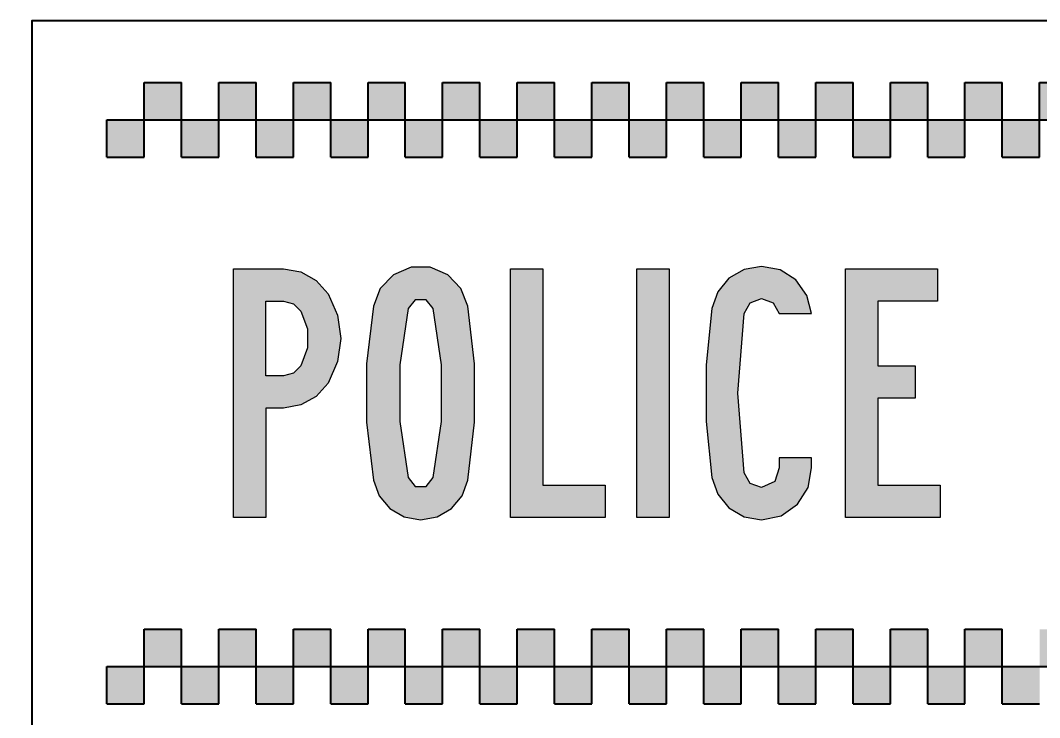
# Model space of a CAD drawing. Extents: x 0 to 420, y 0 to 297.
# Drawn here: x 133.81 to 174.79, y 193.16 to 221.22 of the extents above; entities that cross this region are included whole.
import ezdxf

# ---------------------------------------------------------------- set-up
doc = ezdxf.new("R2010")
doc.units = 0
doc.layers.get('0').update_dxf_attribs({"linetype": 'CONTINUOUS'})
doc.layers.get('DEFPOINTS').update_dxf_attribs({"linetype": 'CONTINUOUS'})
for name, color, linetype in [('blue', 152, 'CONTINUOUS'), ('L25', 1, 'CONTINUOUS'), ('T25', 1, 'CONTINUOUS')]:
    doc.layers.add(name, color=color, linetype=linetype)
doc.styles.add('ISO', font='iso3098b.shx')
doc.dimstyles.new('SIGNSDIM', dxfattribs={"dimtxt": 2.5, "dimasz": 0.2, "dimexe": 1.5, "dimexo": 2, "dimtad": 1, "dimdec": 4, "dimlfac": 10, "dimrnd": 1, "dimdsep": 46, "dimtxsty": 'ISO', "dimblk": 'SGNDIM', "dimcen": 2.5, "dimse2": 1, "dimadec": 0, "dimazin": 0, "dimtfac": 1, "dimtdec": 4, "dimtix": 1, "dimtmove": 0, "dimatfit": 3, "dimldrblk": 'SGNDIM', "dimfxl": 1, "dimtolj": 1, "dimtzin": 0, "dimarcsym": 0})

# ---------------------------------------------------------------- blocks, each defined once
blk = doc.blocks.new('SGNDIM')
for p, q in [((0, 4.5), (0, -4.5)), ((0, 0), (-1, 0))]:
    blk.add_line(p, q)
blk = doc.blocks.new('*D23')
at = {"layer": 'DEFPOINTS', "color": 0, "transparency": 16777216}
for p in [(134.286, 211.219), (114.286, 201.219), (134.286, 201.219)]:
    blk.add_point(p, dxfattribs=at)
at = {"layer": 'T25', "color": 0, "lineweight": -2, "transparency": 16777216}
blk.add_line((114.286, 211.019), (114.286, 201.419), dxfattribs=at)
at = {"layer": 'T25', "color": 0, "lineweight": -2, "transparency": 16777216, "xscale": 0.2, "yscale": 0.2, "zscale": 0.2}
for p, rotation in [((114.286, 211.219), 90), ((114.286, 201.219), 270)]:
    blk.add_blockref('SGNDIM', p, dxfattribs=dict(at, rotation=rotation))
at = {"layer": 'T25', "color": 0, "transparency": 16777216, "insert": (112.411, 206.219), "char_height": 2.5, "attachment_point": 5, "rotation": 90, "style": 'ISO'}
blk.add_mtext('\\A1;100', dxfattribs=at)

msp = doc.modelspace()

# ---------------------------------------------------------------- hatches: boundary and pattern name
at = {"layer": 'blue'}
for points in [[(138.786023, 218.718942), (140.286023, 218.718942), (140.286023, 215.718942), (141.786023, 215.718942), (141.786023, 218.718942), (143.286023, 218.718942), (143.286023, 215.718942), (144.786023, 215.718942), (144.786023, 218.718942), (146.286023, 218.718942), (146.286023, 215.718942), (147.786023, 215.718942), (147.786023, 218.718942), (149.286023, 218.718942), (149.286023, 215.718942), (150.786023, 215.718942), (150.786023, 218.718942), (152.286023, 218.718942), (152.286023, 215.718942), (153.786023, 215.718942), (153.786023, 218.718942), (155.286023, 218.718942), (155.286023, 215.718942), (156.786023, 215.718942), (156.786023, 218.718942), (158.286023, 218.718942), (158.286023, 215.718942), (159.786023, 215.718942), (159.786023, 218.718942), (161.286023, 218.718942), (161.286023, 215.718942), (162.786023, 215.718942), (162.786023, 218.718942), (164.286023, 218.718942), (164.286023, 215.718942), (165.786023, 215.718942), (165.786023, 218.718942), (167.286023, 218.718942), (167.286023, 215.718942), (168.786023, 215.718942), (168.786023, 218.718942), (170.286023, 218.718942), (170.286023, 215.718942), (171.786023, 215.718942), (171.786023, 218.718942), (173.286023, 218.718942), (173.286023, 215.718942), (174.786023, 215.718942), (174.786023, 218.718942), (176.286023, 218.718942), (176.286023, 215.718942), (177.786023, 215.718942), (177.786023, 218.718942), (179.286023, 218.718942), (179.286023, 215.718942), (180.786023, 215.718942), (180.786023, 218.718942), (182.286023, 218.718942), (182.286023, 215.718942), (183.786023, 215.718942), (183.786023, 218.718942), (185.286023, 218.718942), (185.286023, 215.718942), (186.786023, 215.718942), (186.786023, 218.718942), (188.286023, 218.718942), (188.286023, 215.718942), (189.786023, 215.718942), (189.786023, 218.718942), (191.286023, 218.718942), (191.286023, 215.718942), (192.786023, 215.718942), (192.786023, 218.718942), (194.286023, 218.718942), (194.286023, 215.718942), (195.786023, 215.718942), (195.786023, 218.718942), (197.286023, 218.718942), (197.286023, 215.718942), (198.786023, 215.718942), (198.786023, 218.718942), (200.286023, 218.718942), (200.286023, 215.718942), (201.786023, 215.718942), (201.786023, 218.718942), (203.286023, 218.718942), (203.286023, 215.718942), (204.786023, 215.718942), (204.786023, 218.718942), (206.286023, 218.718942), (206.286023, 215.718942), (207.786023, 215.718942), (207.786023, 218.718942), (209.286023, 218.718942), (209.286023, 215.718942), (210.786023, 215.718942), (210.786023, 218.718942), (212.286023, 218.718942), (212.286023, 215.718942), (213.786023, 215.718942), (213.786023, 218.718942), (215.286023, 218.718942), (215.286023, 215.718942), (216.786023, 215.718942), (216.786023, 218.718942), (218.286023, 218.718942), (218.286023, 215.718942), (219.786023, 215.718942), (219.786023, 218.718942), (221.286023, 218.718942), (221.286023, 215.718942), (222.786023, 215.718942), (222.786023, 218.718942), (224.286023, 218.718942), (224.286023, 215.718942), (225.786023, 215.718942), (225.786023, 218.718942), (227.286023, 218.718942), (227.286023, 215.718942), (228.786023, 215.718942), (228.786023, 218.718942), (230.286023, 218.718942), (230.286023, 215.718942), (231.786023, 215.718942), (231.786023, 218.718942), (233.286023, 218.718942), (233.286023, 215.718942), (234.786023, 215.718942), (234.786023, 218.718942), (236.286023, 218.718942), (236.286023, 215.718942), (237.786023, 215.718942), (237.786023, 218.718942), (239.286023, 218.718942), (239.286023, 215.718942), (240.786023, 215.718942), (240.786023, 218.718942), (242.286023, 218.718942), (242.286023, 215.718942), (243.786023, 215.718942), (243.786023, 218.718942), (245.286023, 218.718942), (245.286023, 215.718942), (246.786023, 215.718942), (246.786023, 218.718942), (248.286023, 218.718942), (248.286023, 215.718942), (249.786023, 215.718942), (249.786023, 218.718942), (251.286023, 218.718942), (251.286023, 217.218942), (137.286023, 217.218942), (137.286023, 215.718942), (138.786023, 215.718942)], [(138.786023, 196.718942), (140.286023, 196.718942), (140.286023, 193.718942), (141.786023, 193.718942), (141.786023, 196.718942), (143.286023, 196.718942), (143.286023, 193.718942), (144.786023, 193.718942), (144.786023, 196.718942), (146.286023, 196.718942), (146.286023, 193.718942), (147.786023, 193.718942), (147.786023, 196.718942), (149.286023, 196.718942), (149.286023, 193.718942), (150.786023, 193.718942), (150.786023, 196.718942), (152.286023, 196.718942), (152.286023, 193.718942), (153.786023, 193.718942), (153.786023, 196.718942), (155.286023, 196.718942), (155.286023, 193.718942), (156.786023, 193.718942), (156.786023, 196.718942), (158.286023, 196.718942), (158.286023, 193.718942), (159.786023, 193.718942), (159.786023, 196.718942), (161.286023, 196.718942), (161.286023, 193.718942), (162.786023, 193.718942), (162.786023, 196.718942), (164.286023, 196.718942), (164.286023, 193.718942), (165.786023, 193.718942), (165.786023, 196.718942), (167.286023, 196.718942), (167.286023, 193.718942), (168.786023, 193.718942), (168.786023, 196.718942), (170.286023, 196.718942), (170.286023, 193.718942), (171.786023, 193.718942), (171.786023, 196.718942), (173.286023, 196.718942), (173.286023, 193.718942), (174.786023, 193.718942), (174.786023, 196.718942), (176.286023, 196.718942), (176.286023, 193.718942), (177.786023, 193.718942), (177.786023, 196.718942), (179.286023, 196.718942), (179.286023, 193.718942), (180.786023, 193.718942), (180.786023, 196.718942), (182.286023, 196.718942), (182.286023, 193.718942), (183.786023, 193.718942), (183.786023, 196.718942), (185.286023, 196.718942), (185.286023, 193.718942), (186.786023, 193.718942), (186.786023, 196.718942), (188.286023, 196.718942), (188.286023, 193.718942), (189.786023, 193.718942), (189.786023, 196.718942), (191.286023, 196.718942), (191.286023, 193.718942), (192.786023, 193.718942), (192.786023, 196.718942), (194.286023, 196.718942), (194.286023, 193.718942), (195.786023, 193.718942), (195.786023, 196.718942), (197.286023, 196.718942), (197.286023, 193.718942), (198.786023, 193.718942), (198.786023, 196.718942), (200.286023, 196.718942), (200.286023, 193.718942), (201.786023, 193.718942), (201.786023, 196.718942), (203.286023, 196.718942), (203.286023, 193.718942), (204.786023, 193.718942), (204.786023, 196.718942), (206.286023, 196.718942), (206.286023, 193.718942), (207.786023, 193.718942), (207.786023, 196.718942), (209.286023, 196.718942), (209.286023, 193.718942), (210.786023, 193.718942), (210.786023, 196.718942), (212.286023, 196.718942), (212.286023, 193.718942), (213.786023, 193.718942), (213.786023, 196.718942), (215.286023, 196.718942), (215.286023, 193.718942), (216.786023, 193.718942), (216.786023, 196.718942), (218.286023, 196.718942), (218.286023, 193.718942), (219.786023, 193.718942), (219.786023, 196.718942), (221.286023, 196.718942), (221.286023, 193.718942), (222.786023, 193.718942), (222.786023, 196.718942), (224.286023, 196.718942), (224.286023, 193.718942), (225.786023, 193.718942), (225.786023, 196.718942), (227.286023, 196.718942), (227.286023, 193.718942), (228.786023, 193.718942), (228.786023, 196.718942), (230.286023, 196.718942), (230.286023, 193.718942), (231.786023, 193.718942), (231.786023, 196.718942), (233.286023, 196.718942), (233.286023, 193.718942), (234.786023, 193.718942), (234.786023, 196.718942), (236.286023, 196.718942), (236.286023, 193.718942), (237.786023, 193.718942), (237.786023, 196.718942), (239.286023, 196.718942), (239.286023, 193.718942), (240.786023, 193.718942), (240.786023, 196.718942), (242.286023, 196.718942), (242.286023, 193.718942), (243.786023, 193.718942), (243.786023, 196.718942), (245.286023, 196.718942), (245.286023, 193.718942), (246.786023, 193.718942), (246.786023, 196.718942), (248.286023, 196.718942), (248.286023, 193.718942), (249.786023, 193.718942), (249.786023, 196.718942), (251.286023, 196.718942), (251.286023, 195.218942), (137.286023, 195.218942), (137.286023, 193.718942), (138.786023, 193.718942)]]:
    msp.add_hatch(color=256, dxfattribs=at).paths.add_polyline_path(points)
h = msp.add_hatch(color=256, dxfattribs=at)
h.paths.add_polyline_path([(166.986722, 211.222076), (170.684795, 211.222076), (170.684795, 209.920988), (168.28781, 209.920988), (168.28781, 207.318813), (169.78476, 207.318813), (169.78476, 206.022389), (168.28781, 206.022389), (168.28781, 202.520178), (170.782727, 202.520178), (170.782727, 201.219091), (166.986722, 201.219091)])
h.paths.add_polyline_path([(158.592609, 211.222076), (159.893696, 211.222076), (159.893696, 201.219091), (158.592609, 201.219091)])
h.paths.add_polyline_path([(153.518834, 211.222076), (154.819921, 211.222076), (154.819921, 202.520178), (157.314838, 202.520178), (157.314838, 201.219091), (153.518834, 201.219091)])
h.paths.add_polyline_path([(150.399022, 202.823299), (150.734786, 205.080383), (150.734786, 207.360784), (150.399022, 209.622531), (150.123881, 209.972286), (149.676195, 209.972286), (149.401055, 209.622531), (149.069954, 207.360784), (149.069954, 205.080383), (149.401055, 202.823299), (149.676195, 202.468881), (150.123881, 202.468881)], flags=16)
h.paths.add_polyline_path([(149.900038, 201.12116), (150.56224, 201.242408), (151.140502, 201.578172), (151.569534, 202.091146), (151.79804, 202.720704), (152.068517, 205.047739), (152.068517, 207.393427), (151.79804, 209.720462), (151.5229, 210.433962), (150.991273, 210.984243), (150.282437, 211.2827), (149.51764, 211.2827), (148.813467, 210.984243), (148.277176, 210.433962), (148.002036, 209.720462), (147.731559, 207.393427), (147.731559, 205.047739), (148.002036, 202.720704), (148.230542, 202.091146), (148.664238, 201.578172), (149.242499, 201.242408)])
h.paths.add_polyline_path([(146.178648, 206.619304), (145.707645, 206.087677), (145.08275, 205.742585), (144.38324, 205.621337), (143.683731, 205.621337), (143.683731, 201.219091), (142.382643, 201.219091), (142.382643, 211.222076), (144.38324, 211.222076), (145.08275, 211.100828), (145.707645, 210.755736), (146.178648, 210.219446), (146.561046, 209.356717), (146.691622, 208.419375), (146.561046, 207.486695)])
h.paths.add_polyline_path([(144.38324, 206.922424), (143.683731, 206.922424), (143.683731, 209.920988), (144.38324, 209.920988), (144.784292, 209.81373), (145.08275, 209.519936), (145.348563, 208.801773), (145.348563, 208.036976), (145.08275, 207.318813), (144.784292, 207.025019)], flags=16)
h.paths.add_polyline_path([(165.61102, 209.422005), (165.433811, 210.154158), (164.990788, 210.77439), (164.356567, 211.180105), (163.610423, 211.320007), (162.910914, 211.198759), (162.295345, 210.839677), (161.847659, 210.29406), (161.61449, 209.622531), (161.376656, 207.360784), (161.376656, 205.085046), (161.61449, 202.823299), (161.847659, 202.15177), (162.295345, 201.601489), (162.910914, 201.242408), (163.610423, 201.12116), (164.398537, 201.284378), (165.056076, 201.746055), (165.485108, 202.426911), (165.61102, 203.219688), (165.61102, 203.62074), (164.309933, 203.62074), (164.309933, 203.219688), (164.14205, 202.66008), (163.610423, 202.422247), (163.148747, 202.590129), (162.910914, 203.019162), (162.65909, 206.222915), (162.910914, 209.422005), (163.148747, 209.851037), (163.610423, 210.023583), (164.072099, 209.851037), (164.309933, 209.422005)])

# ---------------------------------------------------------------- linework, layer by layer
for p, q in [((138.786023, 218.718942), (140.286023, 218.718942)), ((138.786023, 215.718942), (138.786023, 218.718942)), ((140.286023, 215.718942), (140.286023, 218.718942)), ((141.786023, 215.718942), (141.786023, 218.718942)), ((141.786023, 218.718942), (143.286023, 218.718942)), ((143.286023, 215.718942), (143.286023, 218.718942)), ((144.786023, 215.718942), (144.786023, 218.718942)), ((144.786023, 218.718942), (146.286023, 218.718942)), ((146.286023, 215.718942), (146.286023, 218.718942)), ((147.786023, 215.718942), (147.786023, 218.718942)), ((147.786023, 218.718942), (149.286023, 218.718942)), ((149.286023, 215.718942), (149.286023, 218.718942)), ((150.786023, 215.718942), (150.786023, 218.718942)), ((150.786023, 218.718942), (152.286023, 218.718942)), ((152.286023, 215.718942), (152.286023, 218.718942)), ((153.786023, 215.718942), (153.786023, 218.718942)), ((153.786023, 218.718942), (155.286023, 218.718942)), ((155.286023, 215.718942), (155.286023, 218.718942)), ((156.786023, 215.718942), (156.786023, 218.718942)), ((156.786023, 218.718942), (158.286023, 218.718942)), ((158.286023, 215.718942), (158.286023, 218.718942)), ((159.786023, 215.718942), (159.786023, 218.718942)), ((159.786023, 218.718942), (161.286023, 218.718942)), ((161.286023, 215.718942), (161.286023, 218.718942)), ((162.786023, 215.718942), (162.786023, 218.718942)), ((162.786023, 218.718942), (164.286023, 218.718942)), ((164.286023, 215.718942), (164.286023, 218.718942)), ((165.786023, 215.718942), (165.786023, 218.718942)), ((165.786023, 218.718942), (167.286023, 218.718942)), ((167.286023, 215.718942), (167.286023, 218.718942)), ((168.786023, 215.718942), (168.786023, 218.718942)), ((168.786023, 218.718942), (170.286023, 218.718942)), ((170.286023, 215.718942), (170.286023, 218.718942)), ((171.786023, 215.718942), (171.786023, 218.718942)), ((171.786023, 218.718942), (173.286023, 218.718942)), ((173.286023, 215.718942), (173.286023, 218.718942)), ((174.786023, 215.718942), (174.786023, 218.718942)), ((174.786023, 218.718942), (176.286023, 218.718942)), ((137.286023, 217.218942), (251.286023, 217.218942)), ((137.286023, 215.718942), (137.286023, 217.218942)), ((137.286023, 215.718942), (138.786023, 215.718942)), ((140.286023, 215.718942), (141.786023, 215.718942)), ((143.286023, 215.718942), (144.786023, 215.718942)), ((146.286023, 215.718942), (147.786023, 215.718942)), ((149.286023, 215.718942), (150.786023, 215.718942)), ((152.286023, 215.718942), (153.786023, 215.718942)), ((155.286023, 215.718942), (156.786023, 215.718942)), ((158.286023, 215.718942), (159.786023, 215.718942)), ((161.286023, 215.718942), (162.786023, 215.718942)), ((164.286023, 215.718942), (165.786023, 215.718942)), ((167.286023, 215.718942), (168.786023, 215.718942)), ((170.286023, 215.718942), (171.786023, 215.718942)), ((173.286023, 215.718942), (174.786023, 215.718942)), ((138.786023, 196.718942), (140.286023, 196.718942)), ((138.786023, 193.718942), (138.786023, 196.718942)), ((140.286023, 193.718942), (140.286023, 196.718942)), ((141.786023, 196.718942), (143.286023, 196.718942)), ((141.786023, 193.718942), (141.786023, 196.718942)), ((143.286023, 193.718942), (143.286023, 196.718942)), ((144.786023, 196.718942), (146.286023, 196.718942)), ((144.786023, 193.718942), (144.786023, 196.718942)), ((146.286023, 193.718942), (146.286023, 196.718942)), ((147.786023, 196.718942), (149.286023, 196.718942)), ((147.786023, 193.718942), (147.786023, 196.718942)), ((149.286023, 193.718942), (149.286023, 196.718942)), ((150.786023, 196.718942), (152.286023, 196.718942)), ((150.786023, 193.718942), (150.786023, 196.718942)), ((152.286023, 193.718942), (152.286023, 196.718942)), ((153.786023, 196.718942), (155.286023, 196.718942)), ((153.786023, 193.718942), (153.786023, 196.718942)), ((155.286023, 193.718942), (155.286023, 196.718942)), ((156.786023, 196.718942), (158.286023, 196.718942)), ((156.786023, 193.718942), (156.786023, 196.718942)), ((158.286023, 193.718942), (158.286023, 196.718942)), ((159.786023, 196.718942), (161.286023, 196.718942)), ((159.786023, 193.718942), (159.786023, 196.718942)), ((161.286023, 193.718942), (161.286023, 196.718942)), ((162.786023, 196.718942), (164.286023, 196.718942)), ((162.786023, 193.718942), (162.786023, 196.718942)), ((164.286023, 193.718942), (164.286023, 196.718942)), ((165.786023, 196.718942), (167.286023, 196.718942)), ((165.786023, 193.718942), (165.786023, 196.718942)), ((167.286023, 193.718942), (167.286023, 196.718942)), ((168.786023, 196.718942), (170.286023, 196.718942)), ((168.786023, 193.718942), (168.786023, 196.718942)), ((170.286023, 193.718942), (170.286023, 196.718942)), ((171.786023, 196.718942), (173.286023, 196.718942)), ((171.786023, 193.718942), (171.786023, 196.718942)), ((173.286023, 193.718942), (173.286023, 196.718942)), ((137.286023, 193.718942), (137.286023, 195.218942)), ((137.286023, 195.218942), (251.286023, 195.218942)), ((137.286023, 193.718942), (138.786023, 193.718942)), ((140.286023, 193.718942), (141.786023, 193.718942)), ((143.286023, 193.718942), (144.786023, 193.718942)), ((146.286023, 193.718942), (147.786023, 193.718942)), ((149.286023, 193.718942), (150.786023, 193.718942)), ((152.286023, 193.718942), (153.786023, 193.718942)), ((155.286023, 193.718942), (156.786023, 193.718942)), ((158.286023, 193.718942), (159.786023, 193.718942)), ((161.286023, 193.718942), (162.786023, 193.718942)), ((164.286023, 193.718942), (165.786023, 193.718942)), ((167.286023, 193.718942), (168.786023, 193.718942)), ((170.286023, 193.718942), (171.786023, 193.718942)), ((173.286023, 193.718942), (174.786023, 193.718942))]:
    msp.add_line(p, q, dxfattribs=at)
at = {"layer": 'blue', "lineweight": 0}
for points in [[(146.178648, 206.619304), (145.707645, 206.087677), (145.08275, 205.742585), (144.38324, 205.621337), (143.683731, 205.621337), (143.683731, 201.219091), (142.382643, 201.219091), (142.382643, 211.222076), (144.38324, 211.222076), (145.08275, 211.100828), (145.707645, 210.755736), (146.178648, 210.219446), (146.561046, 209.356717), (146.691622, 208.419375), (146.561046, 207.486695)], [(149.900038, 201.12116), (150.56224, 201.242408), (151.140502, 201.578172), (151.569534, 202.091146), (151.79804, 202.720704), (152.068517, 205.047739), (152.068517, 207.393427), (151.79804, 209.720462), (151.5229, 210.433962), (150.991273, 210.984243), (150.282437, 211.2827), (149.51764, 211.2827), (148.813467, 210.984243), (148.277176, 210.433962), (148.002036, 209.720462), (147.731559, 207.393427), (147.731559, 205.047739), (148.002036, 202.720704), (148.230542, 202.091146), (148.664238, 201.578172), (149.242499, 201.242408), (149.900038, 201.12116)], [(153.518834, 211.222076), (154.819921, 211.222076), (154.819921, 202.520178), (157.314838, 202.520178), (157.314838, 201.219091), (153.518834, 201.219091), (153.518834, 211.222076)], [(158.592609, 211.222076), (159.893696, 211.222076), (159.893696, 201.219091), (158.592609, 201.219091), (158.592609, 211.222076)], [(165.61102, 209.422005), (165.433811, 210.154158), (164.990788, 210.77439), (164.356567, 211.180105), (163.610423, 211.320007), (162.910914, 211.198759), (162.295345, 210.839677), (161.847659, 210.29406), (161.61449, 209.622531), (161.376656, 207.360784), (161.376656, 205.085046), (161.61449, 202.823299), (161.847659, 202.15177), (162.295345, 201.601489), (162.910914, 201.242408), (163.610423, 201.12116), (164.398537, 201.284378), (165.056076, 201.746055), (165.485108, 202.426911), (165.61102, 203.219688), (165.61102, 203.62074), (164.309933, 203.62074), (164.309933, 203.219688), (164.14205, 202.66008), (163.610423, 202.422247), (163.148747, 202.590129), (162.910914, 203.019162), (162.65909, 206.222915), (162.910914, 209.422005), (163.148747, 209.851037), (163.610423, 210.023583), (164.072099, 209.851037), (164.309933, 209.422005)], [(166.986722, 211.222076), (170.684795, 211.222076), (170.684795, 209.920988), (168.28781, 209.920988), (168.28781, 207.318813), (169.78476, 207.318813), (169.78476, 206.022389), (168.28781, 206.022389), (168.28781, 202.520178), (170.782727, 202.520178), (170.782727, 201.219091), (166.986722, 201.219091), (166.986722, 211.222076)], [(144.38324, 206.922424), (143.683731, 206.922424), (143.683731, 209.920988), (144.38324, 209.920988), (144.784292, 209.81373), (145.08275, 209.519936), (145.348563, 208.801773), (145.348563, 208.036976), (145.08275, 207.318813), (144.784292, 207.025019)], [(150.399022, 202.823299), (150.734786, 205.080383), (150.734786, 207.360784), (150.399022, 209.622531), (150.123881, 209.972286), (149.676195, 209.972286), (149.401055, 209.622531), (149.069954, 207.360784), (149.069954, 205.080383), (149.401055, 202.823299), (149.676195, 202.468881), (150.123881, 202.468881), (150.399022, 202.823299)]]:
    msp.add_lwpolyline(points, close=True, dxfattribs=at)
at = {"layer": 'L25'}
msp.add_lwpolyline([(134.286023, 191.218942), (134.286023, 221.218942), (254.286023, 221.218942), (254.286023, 191.218942)], close=True, dxfattribs=at)

# ---------------------------------------------------------------- dimensions: what is measured, and where the dimension line sits
at = {"layer": 'T25'}
dim = msp.add_linear_dim(base=(114.286023, 201.218942), p1=(134.286023, 211.218942), p2=(134.286023, 201.218942), angle=90, dimstyle='SIGNSDIM', override={"dimse1": 1}, dxfattribs=at)
dim.commit()
dim.dimension.update_dxf_attribs({"geometry": '*D23', "text_midpoint": (112.411023, 206.218942)})

doc.saveas('drawing.dxf')
